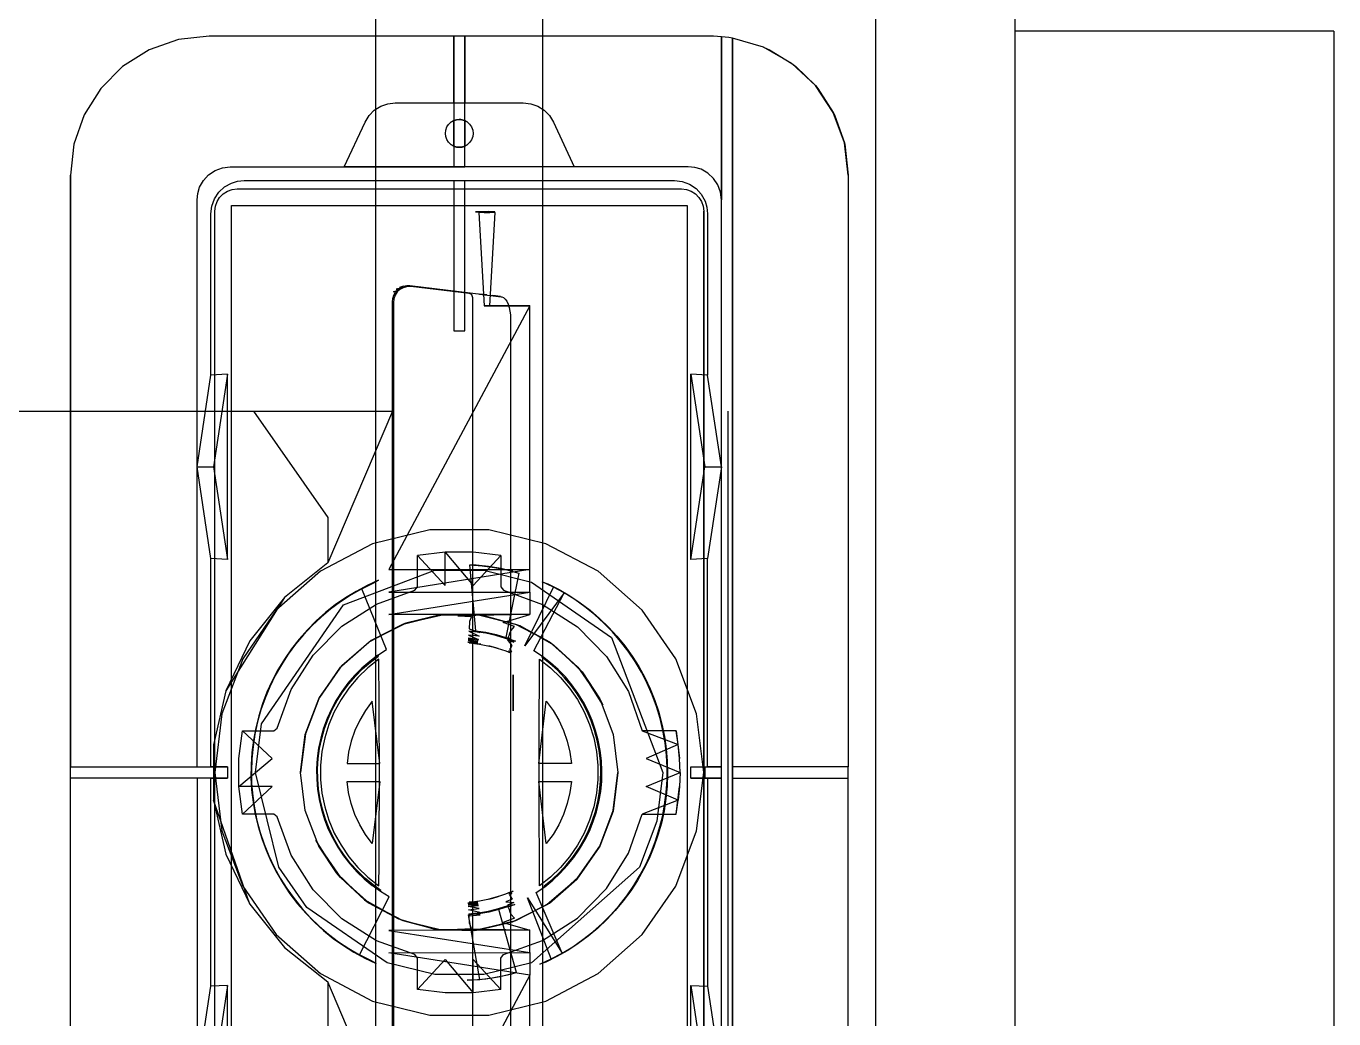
# Model space of a CAD drawing. Header units: metres. Extents: x 62 to 334, y -352 to -102.
# Drawn here: x 81.296 to 86.004, y -181.887 to -178.314 of the extents above; entities that cross this region are included whole.
import ezdxf

# ---------------------------------------------------------------- set-up
doc = ezdxf.new("R2010")
doc.units = ezdxf.units.M

msp = doc.modelspace()

# ---------------------------------------------------------------- linework, layer by layer
for p, q in [((84.8552, -170.0001), (84.8552, -190.0001)), ((84.3552, -189.7188), (84.3552, -170.2813)), ((82.5552, -186.5983), (82.5552, -172)), ((83.1552, -172), (83.1552, -181)), ((81.8439, -178.3625), (81.7383, -178.3995)), ((81.9552, -178.35), (81.8439, -178.3625)), ((82.8352, -178.35), (81.9552, -178.35)), ((82.8352, -178.59), (82.8352, -178.35)), ((82.8352, -178.35), (82.8352, -178.82)), ((82.8752, -178.35), (82.8352, -178.35)), ((82.8752, -178.35), (82.8752, -178.59)), ((82.8752, -178.82), (82.8752, -178.35)), ((83.7552, -178.35), (82.8752, -178.35)), ((83.7699, -178.3502), (83.7552, -178.35)), ((83.7845, -178.3508), (83.7699, -178.3502)), ((83.7992, -178.3519), (83.7845, -178.3508)), ((83.7992, -178.3519), (83.7992, -178.9395)), ((83.8126, -178.3533), (83.7992, -178.3519)), ((83.7992, -183.648), (83.7992, -178.3519)), ((83.8259, -178.355), (83.8126, -178.3533)), ((83.8392, -178.3571), (83.8259, -178.355)), ((83.8392, -178.3571), (83.8392, -180.98)), ((83.951, -178.3899), (83.8392, -178.3571)), ((83.8392, -183.6429), (83.8392, -178.3571)), ((86.0038, -178.3319), (84.8552, -178.3319)), ((86.0038, -178.3319), (86.0038, -194.331)), ((81.7383, -178.3995), (81.6434, -178.4591)), ((84.0522, -178.4478), (83.951, -178.3899)), ((83.951, -178.3899), (83.9721, -178.3995)), ((83.9721, -178.3995), (84.0522, -178.4478)), ((81.6434, -178.4591), (81.5643, -178.5382)), ((84.1373, -178.5275), (84.0522, -178.4478)), ((84.0522, -178.4478), (84.0669, -178.4591)), ((84.0669, -178.4591), (84.1373, -178.5275)), ((81.5643, -178.5382), (81.5047, -178.633)), ((84.2016, -178.6247), (84.1373, -178.5275)), ((84.1373, -178.5275), (84.1461, -178.5382)), ((84.1461, -178.5382), (84.2016, -178.6247)), ((82.5494, -178.6167), (82.5723, -178.6021)), ((82.5723, -178.6021), (82.5979, -178.593)), ((82.5979, -178.593), (82.6249, -178.59)), ((82.6249, -178.59), (83.0855, -178.59)), ((82.6249, -178.59), (82.8352, -178.59)), ((82.8752, -178.59), (83.0855, -178.59)), ((83.0855, -178.59), (83.1125, -178.593)), ((83.1125, -178.593), (83.1381, -178.6021)), ((83.1381, -178.6021), (83.161, -178.6167)), ((81.5047, -178.633), (81.4677, -178.7387)), ((82.4412, -178.82), (82.5161, -178.6593)), ((82.5161, -178.6593), (82.5303, -178.6361)), ((82.5303, -178.6361), (82.5494, -178.6167)), ((82.8168, -178.6679), (82.8252, -178.66)), ((82.8252, -178.66), (82.8375, -178.6532)), ((82.8352, -178.6541), (82.8252, -178.66)), ((82.845, -178.651), (82.8352, -178.6541)), ((82.8352, -178.6541), (82.8375, -178.6532)), ((82.8352, -178.7458), (82.8352, -178.6541)), ((82.8375, -178.6532), (82.8492, -178.6503)), ((82.8375, -178.6532), (82.845, -178.651)), ((82.8552, -178.65), (82.845, -178.651)), ((82.845, -178.651), (82.8492, -178.6503)), ((82.8492, -178.6503), (82.8552, -178.65)), ((82.8492, -178.6503), (82.8612, -178.6503)), ((82.8552, -178.65), (82.8654, -178.651)), ((82.8612, -178.6503), (82.8552, -178.65)), ((82.8612, -178.6503), (82.8729, -178.6532)), ((82.8654, -178.651), (82.8612, -178.6503)), ((82.8654, -178.651), (82.8752, -178.6541)), ((82.8729, -178.6532), (82.8654, -178.651)), ((82.8729, -178.6532), (82.8836, -178.6588)), ((82.8752, -178.6541), (82.8729, -178.6532)), ((82.8836, -178.6588), (82.8752, -178.6541)), ((82.8752, -178.6541), (82.8752, -178.7458)), ((82.8836, -178.6588), (82.8926, -178.6668)), ((83.161, -178.6167), (83.1801, -178.6361)), ((83.1801, -178.6361), (83.1943, -178.6593)), ((83.1943, -178.6593), (83.2692, -178.82)), ((84.2416, -178.7342), (84.2016, -178.6247)), ((84.2016, -178.6247), (84.2057, -178.633)), ((84.2057, -178.633), (84.2416, -178.7342)), ((82.8052, -178.7), (82.8065, -178.6885)), ((82.8065, -178.7115), (82.8052, -178.7)), ((82.8065, -178.6885), (82.8109, -178.6767)), ((82.8109, -178.6767), (82.8168, -178.6679)), ((82.8926, -178.6668), (82.8995, -178.6767)), ((82.8995, -178.6767), (82.9037, -178.688)), ((82.9037, -178.688), (82.9052, -178.7)), ((82.9052, -178.7), (82.9039, -178.7115)), ((81.4677, -178.7387), (81.4552, -178.85)), ((82.8105, -178.7223), (82.8065, -178.7115)), ((82.8168, -178.732), (82.8105, -178.7223)), ((82.8252, -178.74), (82.8168, -178.732)), ((82.8252, -178.74), (82.8352, -178.7458)), ((82.8375, -178.7467), (82.8252, -178.74)), ((82.8352, -178.7458), (82.8375, -178.7467)), ((82.845, -178.7489), (82.8352, -178.7458)), ((82.8492, -178.7496), (82.8375, -178.7467)), ((82.8375, -178.7467), (82.845, -178.7489)), ((82.845, -178.7489), (82.8492, -178.7496)), ((82.8552, -178.75), (82.845, -178.7489)), ((82.8492, -178.7496), (82.8612, -178.7496)), ((82.8552, -178.75), (82.8492, -178.7496)), ((82.8654, -178.7489), (82.8552, -178.75)), ((82.8612, -178.7496), (82.8552, -178.75)), ((82.8729, -178.7467), (82.8612, -178.7496)), ((82.8612, -178.7496), (82.8654, -178.7489)), ((82.8752, -178.7458), (82.8654, -178.7489)), ((82.8654, -178.7489), (82.8729, -178.7467)), ((82.8729, -178.7467), (82.8836, -178.7411)), ((82.8752, -178.7458), (82.8729, -178.7467)), ((82.8836, -178.7411), (82.8752, -178.7458)), ((82.8926, -178.7331), (82.8836, -178.7411)), ((82.8995, -178.7232), (82.8926, -178.7331)), ((82.9039, -178.7115), (82.8995, -178.7232)), ((84.2552, -178.85), (84.2416, -178.7342)), ((84.2416, -178.7342), (84.2427, -178.7387)), ((84.2427, -178.7387), (84.2552, -178.85)), ((81.934, -178.8692), (81.953, -178.8486)), ((81.953, -178.8486), (81.9764, -178.833)), ((81.9764, -178.833), (82.0028, -178.8233)), ((82.0028, -178.8233), (82.0307, -178.82)), ((82.0307, -178.82), (82.4412, -178.82)), ((82.4412, -178.82), (82.8352, -178.82)), ((83.2692, -178.82), (82.4412, -178.82)), ((82.8352, -178.82), (82.8752, -178.82)), ((83.6796, -178.82), (82.8752, -178.82)), ((83.703, -178.8223), (83.6796, -178.82)), ((83.7255, -178.829), (83.703, -178.8223)), ((83.75, -178.8428), (83.7255, -178.829)), ((83.7706, -178.8618), (83.75, -178.8428)), ((81.4552, -181.02), (81.4552, -178.85)), ((81.4552, -178.85), (81.4552, -180.98)), ((81.9135, -178.9161), (81.9203, -178.8937)), ((81.9203, -178.8937), (81.934, -178.8692)), ((81.9897, -178.9117), (82.0103, -178.8926)), ((82.0103, -178.8926), (82.0348, -178.8789)), ((82.0348, -178.8789), (82.0572, -178.8721)), ((82.0572, -178.8721), (82.0806, -178.8698)), ((82.0806, -178.8698), (82.8352, -178.869)), ((82.8352, -178.869), (82.8352, -179.41)), ((82.8352, -178.869), (82.8752, -178.8698)), ((82.8752, -179.41), (82.8752, -178.8698)), ((82.8752, -178.8698), (83.6298, -178.8698)), ((83.6298, -178.8698), (83.6577, -178.8731)), ((83.6577, -178.8731), (83.6841, -178.8828)), ((83.6841, -178.8828), (83.7075, -178.8984)), ((83.7862, -178.8852), (83.7706, -178.8618)), ((83.7959, -178.9115), (83.7862, -178.8852)), ((84.2552, -178.85), (84.2552, -180.98)), ((81.9112, -178.9395), (81.9135, -178.9161)), ((81.9112, -180.98), (81.9112, -178.9395)), ((81.9644, -178.9614), (81.9741, -178.935)), ((81.9741, -178.935), (81.9897, -178.9117)), ((81.9831, -178.9453), (81.9926, -178.9301)), ((81.9926, -178.9301), (82.0053, -178.9174)), ((82.0053, -178.9174), (82.0205, -178.9079)), ((82.0205, -178.9079), (82.0374, -178.902)), ((82.0374, -178.902), (82.0552, -178.9)), ((82.0552, -178.9), (83.6552, -178.9)), ((83.6552, -178.9), (83.673, -178.902)), ((83.673, -178.902), (83.6899, -178.9079)), ((83.6899, -178.9079), (83.7051, -178.9174)), ((83.7051, -178.9174), (83.7177, -178.9301)), ((83.7075, -178.8984), (83.7265, -178.919)), ((83.7177, -178.9301), (83.7273, -178.9453)), ((83.7265, -178.919), (83.7402, -178.9436)), ((83.7992, -178.9395), (83.7959, -178.9115)), ((83.7992, -179.9), (83.7992, -178.9395)), ((81.9611, -178.9894), (81.9644, -178.9614)), ((81.9611, -179.5696), (81.9611, -178.9894)), ((81.9752, -178.98), (81.9772, -178.9622)), ((81.9752, -183.02), (81.9752, -178.98)), ((81.9772, -178.9622), (81.9831, -178.9453)), ((82.0352, -183.04), (82.0352, -178.96)), ((82.0352, -178.96), (83.6752, -178.96)), ((82.9367, -178.9818), (82.9139, -178.9823)), ((82.9139, -178.9823), (82.9448, -178.9845)), ((82.9448, -178.9845), (82.9252, -178.9849)), ((82.9252, -178.9849), (82.9448, -179.32)), ((82.9602, -178.9816), (82.9367, -178.9818)), ((82.9448, -178.9845), (82.965, -178.9844)), ((82.9837, -178.9818), (82.9602, -178.9816)), ((82.965, -178.9844), (82.9837, -178.9818)), ((82.9849, -178.9847), (82.965, -178.9844)), ((82.965, -179.32), (82.9849, -178.9847)), ((83.6752, -178.96), (83.6752, -183.04)), ((83.7273, -178.9453), (83.7332, -178.9622)), ((83.7332, -178.9622), (83.7352, -178.98)), ((83.7352, -178.98), (83.7352, -183.02)), ((83.7352, -183.02), (83.7352, -178.98)), ((83.7402, -178.9436), (83.747, -178.966)), ((83.747, -178.966), (83.7493, -178.9894)), ((83.7493, -178.9894), (83.7493, -179.5696)), ((82.6179, -179.2705), (82.6421, -179.261)), ((82.632, -179.2705), (82.6179, -179.2705)), ((82.6201, -179.2827), (82.626, -179.2718)), ((82.632, -179.2705), (82.6244, -179.2824)), ((82.626, -179.2718), (82.6339, -179.2625)), ((82.654, -179.2542), (82.6279, -179.261)), ((82.6279, -179.261), (82.6421, -179.261)), ((82.6421, -179.261), (82.632, -179.2705)), ((82.6339, -179.2625), (82.6435, -179.2551)), ((82.6543, -179.25), (82.6398, -179.2542)), ((82.6398, -179.2542), (82.654, -179.2542)), ((82.6421, -179.261), (82.654, -179.2542)), ((82.6435, -179.2551), (82.6543, -179.25)), ((82.654, -179.2542), (82.6664, -179.2506)), ((82.6543, -179.25), (82.6659, -179.2475)), ((82.6664, -179.2506), (82.6543, -179.25)), ((82.6659, -179.2475), (82.6777, -179.2476)), ((82.6805, -179.2506), (82.6664, -179.2506)), ((82.6777, -179.2476), (82.9436, -179.28)), ((82.8904, -179.2761), (82.6805, -179.2506)), ((82.6152, -179.3072), (82.6164, -179.2947)), ((82.6152, -182.6927), (82.6152, -179.3072)), ((82.6164, -179.2947), (82.6201, -179.2827)), ((82.6196, -179.2959), (82.618, -179.3102)), ((82.618, -179.3102), (82.618, -182.6897)), ((82.6244, -179.2824), (82.6196, -179.2959)), ((82.8939, -179.277), (82.8904, -179.2761)), ((82.8972, -179.2787), (82.8939, -179.277)), ((82.8999, -179.2812), (82.8972, -179.2787)), ((82.902, -179.2842), (82.8999, -179.2812)), ((82.9033, -179.2876), (82.902, -179.2842)), ((82.9037, -179.2913), (82.9033, -179.2876)), ((82.9037, -182.7087), (82.9037, -179.2913)), ((82.9275, -179.278), (83.0062, -179.2876)), ((82.9436, -179.28), (82.9275, -179.278)), ((82.9544, -179.2813), (82.9436, -179.28)), ((82.9652, -179.2826), (83.0033, -179.2872)), ((83.0033, -179.2872), (82.9756, -179.2839)), ((83.0062, -179.2876), (83.0082, -179.288)), ((83.0082, -179.288), (83.0145, -179.2909)), ((83.0145, -179.2909), (83.0205, -179.2964)), ((83.0205, -179.2964), (83.0259, -179.3043)), ((83.0259, -179.3043), (83.0307, -179.3143)), ((83.0307, -179.3143), (83.0345, -179.3261)), ((83.1092, -179.32), (82.6012, -180.27)), ((82.9448, -179.32), (83.1092, -179.32)), ((83.1092, -179.32), (82.9448, -179.32)), ((83.0345, -179.3261), (83.0373, -179.3393)), ((83.0373, -179.3393), (83.0391, -179.3534)), ((83.0391, -179.3534), (83.0396, -179.3679)), ((83.1092, -180.27), (83.1092, -179.32)), ((82.8352, -179.41), (82.8752, -179.41)), ((83.0396, -179.3679), (83.0396, -182.632)), ((81.9112, -179.9), (81.9611, -179.5696)), ((82.0213, -179.5666), (81.9611, -179.5696)), ((82.0213, -179.5666), (81.971, -179.9)), ((82.0213, -180.2333), (82.0213, -179.5666)), ((83.6891, -180.2333), (83.6891, -179.5666)), ((83.6891, -179.5666), (83.7394, -179.9)), ((83.7493, -179.5696), (83.6891, -179.5666)), ((83.7992, -179.9), (83.7493, -179.5696)), ((77.8222, -179.7), (82.1142, -179.7)), ((82.1142, -179.7), (82.6145, -179.7)), ((82.1142, -179.7), (82.3822, -180.0827)), ((82.6145, -179.7), (82.3822, -180.2461)), ((83.8222, -179.7), (83.8222, -182.3)), ((81.9112, -179.9), (81.971, -179.9)), ((81.9611, -180.2303), (81.9112, -179.9)), ((81.971, -179.9), (82.0213, -180.2333)), ((83.6891, -180.2333), (83.7394, -179.9)), ((83.7394, -179.9), (83.7992, -179.9)), ((83.7992, -179.9), (83.7493, -180.2303)), ((83.7992, -182.1), (83.7992, -179.9)), ((82.3822, -180.0827), (82.3822, -180.2461)), ((82.7491, -180.1264), (82.5431, -180.1772)), ((82.9613, -180.1264), (82.7491, -180.1264)), ((83.1672, -180.1772), (82.9613, -180.1264)), ((82.5431, -180.1772), (82.3553, -180.2757)), ((82.8049, -180.2066), (82.7052, -180.2192)), ((82.8048, -180.3269), (82.8049, -180.2066)), ((82.8049, -180.2066), (82.9056, -180.3269)), ((82.9055, -180.2066), (82.8049, -180.2066)), ((83.0052, -180.2192), (82.9055, -180.2066)), ((83.3551, -180.2757), (83.1672, -180.1772)), ((82.0213, -180.2333), (81.9611, -180.2303)), ((81.9611, -180.98), (81.9611, -180.2303)), ((82.3822, -180.2461), (82.2262, -180.3703)), ((82.7052, -180.2192), (82.8048, -180.3269)), ((82.7052, -180.3318), (82.7052, -180.2192)), ((82.8933, -180.2525), (82.9158, -180.2524)), ((82.8933, -180.2525), (82.938, -180.2561)), ((82.9146, -180.4898), (82.8933, -180.2525)), ((82.9056, -180.3269), (83.0052, -180.2192)), ((82.9158, -180.2524), (82.9604, -180.2574)), ((82.938, -180.2561), (82.9823, -180.2624)), ((82.9604, -180.2574), (83.0046, -180.265)), ((83.0052, -180.2192), (83.0052, -180.3318)), ((83.7493, -180.2303), (83.6891, -180.2333)), ((83.7493, -180.98), (83.7493, -180.2303)), ((82.3553, -180.2757), (82.1965, -180.4164)), ((82.4388, -180.3967), (82.7668, -180.2723)), ((83.1092, -180.27), (82.6012, -180.351)), ((82.6012, -180.27), (83.1092, -180.27)), ((82.7668, -180.2723), (82.9435, -180.2723)), ((82.9435, -180.2723), (83.1151, -180.3146)), ((82.9823, -180.2624), (83.0262, -180.2713)), ((83.0046, -180.265), (83.0483, -180.2753)), ((83.0694, -180.2829), (83.0229, -180.5145)), ((83.0483, -180.2753), (83.0262, -180.2713)), ((83.0262, -180.2713), (83.0694, -180.2829)), ((83.1092, -180.3513), (83.1092, -180.27)), ((83.5139, -180.4164), (83.3551, -180.2757)), ((82.4842, -180.3482), (82.4458, -180.3715)), ((82.5046, -180.3388), (82.4656, -180.3609)), ((82.5238, -180.3272), (82.4842, -180.3482)), ((82.5046, -180.3388), (82.5447, -180.319)), ((82.5937, -180.5578), (82.5046, -180.3388)), ((82.5646, -180.3085), (82.5238, -180.3272)), ((82.5447, -180.319), (82.5646, -180.3085)), ((82.557, -180.3944), (82.6955, -180.3441)), ((82.6012, -180.351), (83.1092, -180.3513)), ((82.6012, -180.4314), (83.1092, -180.3513)), ((82.6955, -180.3441), (82.7052, -180.3318)), ((83.0052, -180.3318), (83.0149, -180.3441)), ((83.0149, -180.3441), (83.1551, -180.3953)), ((83.0911, -180.5437), (83.194, -180.3326)), ((83.2334, -180.3541), (83.0911, -180.5437)), ((83.1092, -180.3513), (83.1092, -180.4319)), ((83.1151, -180.3146), (83.4038, -180.5139)), ((83.1234, -180.5619), (83.2334, -180.3541)), ((83.1535, -180.3136), (83.1746, -180.3214)), ((83.194, -180.3326), (83.1535, -180.3136)), ((83.1746, -180.3214), (83.2146, -180.3417)), ((83.2334, -180.3541), (83.194, -180.3326)), ((83.2146, -180.3417), (83.2533, -180.3644)), ((83.2713, -180.3779), (83.2334, -180.3541)), ((82.2262, -180.3703), (82.0152, -180.7058)), ((82.2262, -180.3703), (82.1018, -180.5262)), ((82.1435, -180.8246), (82.4388, -180.3967)), ((82.409, -180.3971), (82.3737, -180.4249)), ((82.4281, -180.3854), (82.3921, -180.412)), ((82.4458, -180.3715), (82.409, -180.3971)), ((82.4656, -180.3609), (82.4281, -180.3854)), ((82.4328, -180.4735), (82.557, -180.3944)), ((83.1551, -180.3953), (83.2807, -180.476)), ((83.2533, -180.3644), (83.2906, -180.3893)), ((83.3078, -180.4039), (83.2713, -180.3779)), ((83.2906, -180.3893), (83.3264, -180.4165)), ((82.1965, -180.4164), (82.076, -180.591)), ((82.3578, -180.4407), (82.3252, -180.4715)), ((82.3737, -180.4249), (82.3402, -180.4547)), ((82.3921, -180.412), (82.3578, -180.4407)), ((83.1092, -180.4319), (82.6012, -180.4314)), ((82.6527, -180.4661), (82.7864, -180.4331)), ((82.6632, -180.4622), (82.7997, -180.4317)), ((82.7864, -180.4331), (82.6632, -180.4622)), ((82.7997, -180.4317), (82.7864, -180.4331)), ((82.7864, -180.4331), (82.924, -180.4331)), ((82.7997, -180.4317), (82.924, -180.4331)), ((82.9395, -180.4352), (82.7997, -180.4317)), ((83.1092, -180.4319), (82.8498, -180.4364)), ((82.8498, -180.4364), (82.8994, -180.4382)), ((82.8994, -180.4382), (82.8922, -180.4571)), ((82.924, -180.4331), (82.9395, -180.4352)), ((82.924, -180.4331), (83.0577, -180.4661)), ((82.9395, -180.4352), (83.0577, -180.4661)), ((83.0743, -180.4727), (82.9395, -180.4352)), ((83.0131, -180.4603), (83.1092, -180.4319)), ((83.3426, -180.432), (83.3078, -180.4039)), ((83.3264, -180.4165), (83.3604, -180.4457)), ((83.3757, -180.4622), (83.3426, -180.432)), ((83.3604, -180.4457), (83.3927, -180.4769)), ((83.6344, -180.591), (83.5139, -180.4164)), ((82.3085, -180.4865), (82.2788, -180.5201)), ((82.3252, -180.4715), (82.2946, -180.5041)), ((82.3402, -180.4547), (82.3085, -180.4865)), ((82.3287, -180.5776), (82.4328, -180.4735)), ((82.5308, -180.53), (82.6527, -180.4661)), ((82.5382, -180.525), (82.6632, -180.4622)), ((82.6527, -180.4661), (82.5382, -180.525)), ((82.6632, -180.4622), (82.6527, -180.4661)), ((82.8897, -180.4916), (82.9264, -180.5098)), ((82.9288, -180.4959), (82.8897, -180.4916)), ((82.8909, -180.4752), (82.8903, -180.4836)), ((82.8903, -180.4836), (82.9288, -180.4959)), ((82.8915, -180.4664), (82.8909, -180.4752)), ((82.8922, -180.4571), (82.8915, -180.4664)), ((82.9142, -180.4934), (82.9146, -180.4898)), ((82.9506, -180.499), (82.9142, -180.4934)), ((82.9146, -180.4898), (82.9513, -180.4954)), ((82.9513, -180.4954), (82.9875, -180.5036)), ((83.0542, -180.4749), (83.0131, -180.4603)), ((83.0378, -180.4987), (83.0411, -180.4903)), ((83.0411, -180.4903), (83.0542, -180.4749)), ((83.0577, -180.4661), (83.1796, -180.53)), ((83.0577, -180.4661), (83.0743, -180.4727)), ((83.1959, -180.5418), (83.0743, -180.4727)), ((83.0743, -180.4727), (83.1796, -180.53)), ((83.2807, -180.476), (83.3854, -180.5823)), ((83.4069, -180.4943), (83.3757, -180.4622)), ((83.3927, -180.4769), (83.423, -180.51)), ((83.4362, -180.5282), (83.4069, -180.4943)), ((82.1018, -180.5262), (82.0152, -180.7058)), ((82.2659, -180.5385), (82.2394, -180.5746)), ((82.2788, -180.5201), (82.2511, -180.5554)), ((82.2946, -180.5041), (82.2659, -180.5385)), ((82.4278, -180.6213), (82.5308, -180.53)), ((82.5382, -180.525), (82.4323, -180.6163)), ((82.4323, -180.6163), (82.5308, -180.53)), ((82.5308, -180.53), (82.5382, -180.525)), ((82.8861, -180.5308), (82.9213, -180.5345)), ((82.9219, -180.5323), (82.8861, -180.5308)), ((82.8861, -180.5308), (82.9331, -180.5383)), ((82.8867, -180.5256), (82.9219, -180.5323)), ((82.9226, -180.5294), (82.8867, -180.5256)), ((82.8871, -180.5217), (82.9226, -180.5294)), ((82.9234, -180.5256), (82.8871, -180.5217)), ((82.8876, -180.5171), (82.9234, -180.5256)), ((82.9243, -180.521), (82.8876, -180.5171)), ((82.8885, -180.5057), (82.9243, -180.521)), ((82.9264, -180.5098), (82.8885, -180.5057)), ((82.8914, -180.5332), (82.9281, -180.5377)), ((82.9331, -180.5383), (82.8914, -180.5332)), ((82.9281, -180.5377), (82.9759, -180.5478)), ((82.9865, -180.5072), (82.9506, -180.499)), ((83.0217, -180.5179), (82.9865, -180.5072)), ((82.9875, -180.5036), (83.0229, -180.5145)), ((83.0575, -180.5278), (83.0217, -180.5179)), ((83.0229, -180.5145), (83.0575, -180.5278)), ((83.0284, -180.5217), (83.0522, -180.5313)), ((83.0458, -180.5436), (83.0284, -180.5217)), ((83.0314, -180.5145), (83.0345, -180.5069)), ((83.0522, -180.5313), (83.0314, -180.5145)), ((83.0345, -180.5069), (83.0378, -180.4987)), ((83.0402, -180.5533), (83.0458, -180.5436)), ((83.1796, -180.53), (83.1959, -180.5418)), ((83.1796, -180.53), (83.2826, -180.6213)), ((83.1959, -180.5418), (83.2971, -180.6384)), ((83.2826, -180.6213), (83.1959, -180.5418)), ((83.4038, -180.5139), (83.5882, -181)), ((83.423, -180.51), (83.4513, -180.5448)), ((83.4634, -180.5638), (83.4362, -180.5282)), ((82.2394, -180.5746), (82.2151, -180.6122)), ((82.2511, -180.5554), (82.2256, -180.5924)), ((82.2496, -180.7018), (82.3287, -180.5776)), ((82.5625, -180.5778), (82.5328, -180.6001)), ((82.5351, -180.6029), (82.5646, -180.5809)), ((82.5625, -180.5778), (82.5937, -180.5578)), ((82.5646, -180.5809), (82.5625, -180.5778)), ((82.9953, -180.5533), (82.9615, -180.544)), ((82.9615, -180.544), (82.9759, -180.5478)), ((82.9759, -180.5478), (82.9953, -180.5533)), ((82.9759, -180.5478), (83.0223, -180.5628)), ((83.0223, -180.5628), (83.0398, -180.5698)), ((83.0336, -180.5628), (83.0448, -180.5644)), ((83.0419, -180.5676), (83.0336, -180.5628)), ((83.0377, -180.5572), (83.0402, -180.5533)), ((83.0448, -180.5644), (83.0377, -180.5572)), ((83.0398, -180.5698), (83.0419, -180.5676)), ((83.1543, -180.5824), (83.1234, -180.5619)), ((83.1522, -180.5853), (83.1543, -180.5824)), ((83.1813, -180.6078), (83.1522, -180.5853)), ((83.1836, -180.605), (83.1543, -180.5824)), ((83.3854, -180.5823), (83.4643, -180.709)), ((83.4513, -180.5448), (83.4774, -180.5813)), ((83.4884, -180.6009), (83.4634, -180.5638)), ((83.4774, -180.5813), (83.5014, -180.6192)), ((82.076, -180.591), (82.0008, -180.7894)), ((82.2024, -180.6307), (82.1815, -180.6704)), ((82.2151, -180.6122), (82.193, -180.6512)), ((82.2256, -180.5924), (82.2024, -180.6307)), ((82.3496, -180.7346), (82.4278, -180.6213)), ((82.3517, -180.7307), (82.4323, -180.6163)), ((82.4278, -180.6213), (82.3517, -180.7307)), ((82.4323, -180.6163), (82.4278, -180.6213)), ((82.5048, -180.6244), (82.4786, -180.6506)), ((82.4813, -180.6531), (82.5073, -180.627)), ((82.5265, -180.6232), (82.4904, -180.658)), ((82.5328, -180.6001), (82.5048, -180.6244)), ((82.5073, -180.627), (82.5351, -180.6029)), ((82.5659, -180.5921), (82.5265, -180.6232)), ((82.5662, -180.6341), (82.5659, -180.5921)), ((82.5667, -180.7058), (82.5662, -180.6341)), ((83.1437, -180.7058), (83.1442, -180.6341)), ((83.1442, -180.6341), (83.1444, -180.5921)), ((83.1444, -180.5921), (83.1839, -180.6232)), ((83.2087, -180.6324), (83.1813, -180.6078)), ((83.2113, -180.6298), (83.1836, -180.605)), ((83.1839, -180.6232), (83.22, -180.658)), ((83.2343, -180.6589), (83.2087, -180.6324)), ((83.2371, -180.6564), (83.2113, -180.6298)), ((83.2826, -180.6213), (83.3608, -180.7346)), ((83.2971, -180.6384), (83.2826, -180.6213)), ((83.5111, -180.6395), (83.4884, -180.6009)), ((83.5014, -180.6192), (83.523, -180.6585)), ((83.7096, -180.7894), (83.6344, -180.591)), ((82.1815, -180.6704), (82.163, -180.7113)), ((82.193, -180.6512), (82.1733, -180.6914)), ((82.4544, -180.6787), (82.4323, -180.7085)), ((82.4353, -180.7105), (82.4573, -180.681)), ((82.4786, -180.6506), (82.4544, -180.6787)), ((82.4573, -180.681), (82.4813, -180.6531)), ((82.4904, -180.658), (82.458, -180.6963)), ((83.0489, -180.6482), (83.0487, -180.6932)), ((83.0487, -180.7165), (83.0489, -180.6482)), ((83.22, -180.658), (83.2524, -180.6963)), ((83.258, -180.6871), (83.2343, -180.6589)), ((83.2609, -180.6849), (83.2371, -180.6564)), ((83.2825, -180.715), (83.2609, -180.6849)), ((83.2971, -180.6384), (83.3608, -180.7346)), ((83.3718, -180.7567), (83.2971, -180.6384)), ((83.5315, -180.6794), (83.5111, -180.6395)), ((83.523, -180.6585), (83.5422, -180.6991)), ((83.5494, -180.7204), (83.5315, -180.6794)), ((82.0152, -180.7058), (81.9708, -180.9003)), ((82.163, -180.7113), (82.1469, -180.7532)), ((82.1733, -180.6914), (82.1561, -180.7327)), ((82.1994, -180.8402), (82.2496, -180.7018)), ((82.3013, -180.8611), (82.3517, -180.7307)), ((82.3517, -180.7307), (82.3496, -180.7346)), ((82.4323, -180.7085), (82.4123, -180.7397)), ((82.4155, -180.7416), (82.4353, -180.7105)), ((82.458, -180.6963), (82.4295, -180.7377)), ((82.567, -180.7656), (82.5667, -180.7058)), ((83.0487, -180.6932), (83.0487, -180.7165)), ((83.0489, -180.7788), (83.0487, -180.7165)), ((83.0487, -180.7165), (83.0487, -180.7332)), ((83.1434, -180.7656), (83.1437, -180.7058)), ((83.2524, -180.6963), (83.2809, -180.7377)), ((83.2795, -180.717), (83.258, -180.6871)), ((83.2988, -180.7483), (83.2795, -180.717)), ((83.302, -180.7465), (83.2825, -180.715)), ((83.4643, -180.709), (83.5133, -180.85)), ((83.5422, -180.6991), (83.559, -180.7407)), ((83.5649, -180.7624), (83.5494, -180.7204)), ((82.1414, -180.775), (82.1292, -180.8181)), ((82.1469, -180.7532), (82.1335, -180.796)), ((82.1561, -180.7327), (82.1414, -180.775)), ((82.3008, -180.8633), (82.3496, -180.7346)), ((82.3496, -180.7346), (82.3013, -180.8611)), ((82.3947, -180.7724), (82.3795, -180.8062)), ((82.3829, -180.8076), (82.398, -180.774)), ((82.4123, -180.7397), (82.3947, -180.7724)), ((82.398, -180.774), (82.4155, -180.7416)), ((82.4295, -180.7377), (82.4054, -180.7817)), ((82.5175, -180.7767), (82.4967, -180.8119)), ((82.5418, -180.7438), (82.5175, -180.7767)), ((82.5692, -180.968), (82.5418, -180.7438)), ((82.5672, -180.8171), (82.567, -180.7656)), ((83.0487, -180.7332), (83.0489, -180.7788)), ((83.1412, -180.968), (83.1686, -180.7438)), ((83.1432, -180.8171), (83.1434, -180.7656)), ((83.1686, -180.7438), (83.1929, -180.7767)), ((83.1929, -180.7767), (83.2137, -180.8119)), ((83.2809, -180.7377), (83.305, -180.7817)), ((83.3158, -180.781), (83.2988, -180.7483)), ((83.3191, -180.7794), (83.302, -180.7465)), ((83.3608, -180.7346), (83.4096, -180.8633)), ((83.3608, -180.7346), (83.3718, -180.7567)), ((83.559, -180.7407), (83.5732, -180.7833)), ((83.5779, -180.8053), (83.5649, -180.7624)), ((82.0008, -180.7894), (81.9752, -181)), ((82.1292, -180.8181), (82.1196, -180.8618)), ((82.1222, -181), (82.1435, -180.8246)), ((82.1335, -180.796), (82.1225, -180.8396)), ((82.3795, -180.8062), (82.3667, -180.841)), ((82.3702, -180.8422), (82.3829, -180.8076)), ((82.4054, -180.7817), (82.3858, -180.8278)), ((82.4967, -180.8119), (82.4796, -180.849)), ((82.5674, -180.8628), (82.5672, -180.8171)), ((83.143, -180.8628), (83.1432, -180.8171)), ((83.2137, -180.8119), (83.2308, -180.849)), ((83.305, -180.7817), (83.3246, -180.8278)), ((83.3304, -180.8148), (83.3158, -180.781)), ((83.3338, -180.8135), (83.3191, -180.7794)), ((83.3425, -180.8496), (83.3304, -180.8148)), ((83.346, -180.8485), (83.3338, -180.8135)), ((83.5732, -180.7833), (83.5849, -180.8266)), ((83.5882, -180.8488), (83.5779, -180.8053)), ((83.7352, -181), (83.7096, -180.7894)), ((82.0618, -180.9497), (82.0745, -180.85)), ((82.1821, -180.9496), (82.0745, -180.85)), ((82.0745, -180.85), (82.1871, -180.85)), ((82.1196, -180.8618), (82.1127, -180.9061)), ((82.1225, -180.8396), (82.1143, -180.8837)), ((82.1871, -180.85), (82.1994, -180.8402)), ((82.3013, -180.8611), (82.2842, -181)), ((82.2842, -181), (82.3008, -180.8633)), ((82.3008, -180.8633), (82.3013, -180.8611)), ((82.3667, -180.841), (82.3565, -180.8767)), ((82.3601, -180.8776), (82.3702, -180.8422)), ((82.3858, -180.8278), (82.3709, -180.8758)), ((82.4796, -180.849), (82.4663, -180.8876)), ((82.5676, -180.9244), (82.5674, -180.8628)), ((83.1428, -180.9244), (83.143, -180.8628)), ((83.2308, -180.849), (83.2441, -180.8876)), ((83.3246, -180.8278), (83.3395, -180.8758)), ((83.3521, -180.8852), (83.3425, -180.8496)), ((83.3557, -180.8843), (83.346, -180.8485)), ((83.4096, -180.8633), (83.4262, -181)), ((83.6359, -180.85), (83.5133, -180.85)), ((83.5133, -180.85), (83.6438, -180.8996)), ((83.5849, -180.8266), (83.5939, -180.8705)), ((83.5959, -180.8929), (83.5882, -180.8488)), ((83.5939, -180.8705), (83.6004, -180.915)), ((83.6359, -180.85), (83.6486, -180.9497)), ((83.6438, -180.8996), (83.6359, -180.85)), ((81.9708, -180.9003), (81.9708, -181.0997)), ((82.1127, -180.9061), (82.1084, -180.9507)), ((82.1143, -180.8837), (82.1086, -180.9282)), ((82.3489, -180.913), (82.344, -180.9498)), ((82.3476, -180.9501), (82.3526, -180.9136)), ((82.3565, -180.8767), (82.3489, -180.913)), ((82.3526, -180.9136), (82.3601, -180.8776)), ((82.3709, -180.8758), (82.3609, -180.9249)), ((82.4663, -180.8876), (82.4569, -180.9274)), ((83.2441, -180.8876), (83.2535, -180.9274)), ((83.3395, -180.8758), (83.3495, -180.9249)), ((83.3591, -180.9213), (83.3521, -180.8852)), ((83.3627, -180.9207), (83.3557, -180.8843)), ((83.6438, -180.8996), (83.5283, -180.9496)), ((83.601, -180.9374), (83.5959, -180.8929)), ((83.6004, -180.915), (83.6041, -180.9597)), ((83.6486, -180.9497), (83.6438, -180.8996)), ((82.0618, -181.0502), (82.1821, -180.9496)), ((82.0618, -181.0502), (82.0618, -180.9497)), ((82.1086, -180.9282), (82.1057, -180.973)), ((82.1084, -180.9507), (82.1068, -180.9954)), ((82.344, -180.9498), (82.3417, -180.9868)), ((82.3454, -180.9869), (82.3476, -180.9501)), ((82.3609, -180.9249), (82.3558, -180.9749)), ((82.4569, -180.9274), (82.4516, -180.968)), ((82.5676, -180.9627), (82.5676, -180.9244)), ((82.5677, -181), (82.5676, -180.9627)), ((83.1427, -181), (83.1428, -180.9627)), ((83.1428, -180.9627), (83.1428, -180.9244)), ((83.2535, -180.9274), (83.2588, -180.968)), ((83.3495, -180.9249), (83.3546, -180.9749)), ((83.3635, -180.9579), (83.3591, -180.9213)), ((83.3671, -180.9576), (83.3627, -180.9207)), ((83.3652, -180.9947), (83.3635, -180.9579)), ((83.3688, -180.9946), (83.3671, -180.9576)), ((83.5283, -180.9496), (83.6502, -181)), ((83.6034, -180.9821), (83.601, -180.9374)), ((83.6041, -180.9597), (83.6052, -181.0045)), ((83.6502, -181), (83.6486, -180.9497)), ((81.4552, -180.98), (82.0213, -180.98)), ((81.4552, -183.15), (81.4552, -180.98)), ((81.4552, -180.98), (81.9112, -180.98)), ((81.9112, -180.98), (81.9611, -180.98)), ((82.0213, -180.98), (81.9611, -180.98)), ((81.971, -180.98), (81.971, -181.02)), ((81.9752, -181), (82.0008, -181.2106)), ((82.0213, -180.98), (82.0213, -181.02)), ((82.1057, -180.973), (82.1054, -181.0178)), ((82.1068, -180.9954), (82.1078, -181.0402)), ((82.2062, -181.3406), (82.1222, -181)), ((82.3008, -181.1366), (82.2842, -181)), ((82.3417, -180.9868), (82.3421, -181.0239)), ((82.3457, -181.0237), (82.3454, -180.9869)), ((82.3558, -180.9749), (82.3558, -181.0251)), ((82.4516, -180.968), (82.5692, -180.968)), ((82.5676, -181.0373), (82.5677, -181)), ((83.2588, -180.968), (83.1412, -180.968)), ((83.1428, -181.0373), (83.1427, -181)), ((83.1552, -181), (83.1545, -190)), ((83.3546, -180.9749), (83.3546, -181.0251)), ((83.3642, -181.0315), (83.3652, -180.9947)), ((83.3679, -181.0317), (83.3688, -180.9946)), ((83.4262, -181), (83.4091, -181.1388)), ((83.4096, -181.1366), (83.4262, -181)), ((83.5283, -181.0503), (83.6502, -181)), ((83.5882, -181), (83.5669, -181.1754)), ((83.6031, -181.0269), (83.6034, -180.9821)), ((83.6052, -181.0045), (83.6036, -181.0494)), ((83.6502, -181), (83.6486, -181.0502)), ((83.6891, -180.98), (83.7992, -180.98)), ((83.6891, -180.98), (83.7493, -180.98)), ((83.6891, -181.02), (83.6891, -180.98)), ((83.7096, -181.2106), (83.7352, -181)), ((83.7394, -180.98), (83.7394, -181.02)), ((83.7992, -180.98), (83.7493, -180.98)), ((83.8392, -180.98), (83.8392, -181.02)), ((84.2552, -180.98), (83.8392, -180.98)), ((84.2552, -181.02), (84.2552, -180.98)), ((81.971, -181.02), (81.4552, -181.02)), ((81.9112, -181.02), (81.4552, -181.02)), ((81.9112, -181.02), (81.9112, -182.1)), ((81.9611, -181.02), (81.9112, -181.02)), ((81.9611, -181.02), (82.0213, -181.02)), ((81.9611, -181.7696), (81.9611, -181.02)), ((82.0213, -181.02), (81.971, -181.02)), ((82.1821, -181.0503), (82.0618, -181.0502)), ((82.0745, -181.15), (82.0618, -181.0502)), ((82.0745, -181.15), (82.1821, -181.0503)), ((82.1054, -181.0178), (82.1078, -181.0626)), ((82.1078, -181.0402), (82.1116, -181.0848)), ((82.3421, -181.0239), (82.3451, -181.0608)), ((82.3451, -181.0608), (82.3509, -181.0975)), ((82.3488, -181.0604), (82.3457, -181.0237)), ((82.3545, -181.0968), (82.3488, -181.0604)), ((82.3558, -181.0251), (82.3609, -181.075)), ((82.4569, -181.0725), (82.4516, -181.032)), ((82.4516, -181.032), (82.5692, -181.032)), ((82.5692, -181.032), (82.5418, -181.2562)), ((82.5676, -181.0755), (82.5676, -181.0373)), ((83.1412, -181.032), (83.2588, -181.032)), ((83.1686, -181.2562), (83.1412, -181.032)), ((83.1428, -181.0755), (83.1428, -181.0373)), ((83.2588, -181.032), (83.2535, -181.0725)), ((83.3546, -181.0251), (83.3495, -181.075)), ((83.3606, -181.0681), (83.3642, -181.0315)), ((83.3643, -181.0686), (83.3679, -181.0317)), ((83.6438, -181.1003), (83.5283, -181.0503)), ((83.6036, -181.0494), (83.5993, -181.094)), ((83.6002, -181.0716), (83.6031, -181.0269)), ((83.6359, -181.15), (83.6486, -181.0502)), ((83.6486, -181.0502), (83.6438, -181.1003)), ((83.7992, -181.02), (83.6891, -181.02)), ((83.6891, -181.02), (83.7992, -181.02)), ((83.7493, -181.02), (83.7493, -181.7696)), ((83.8392, -181.02), (83.8392, -183.6429)), ((83.8392, -181.02), (84.2552, -181.02)), ((84.2552, -183.15), (84.2552, -181.02)), ((82.1018, -181.4738), (81.9708, -181.0997)), ((81.9708, -181.0997), (82.0152, -181.2941)), ((82.1078, -181.0626), (82.1129, -181.1072)), ((82.1116, -181.0848), (82.118, -181.1291)), ((82.1129, -181.1072), (82.1206, -181.1514)), ((82.3509, -181.0975), (82.3592, -181.1336)), ((82.3628, -181.1327), (82.3545, -181.0968)), ((82.3609, -181.075), (82.3709, -181.1242)), ((82.4663, -181.1123), (82.4569, -181.0725)), ((82.5675, -181.1158), (82.5676, -181.0755)), ((83.1431, -181.1594), (83.1428, -181.0755)), ((83.2535, -181.0725), (83.2441, -181.1123)), ((83.3495, -181.075), (83.3395, -181.1242)), ((83.3455, -181.1402), (83.3544, -181.1044)), ((83.3491, -181.1412), (83.358, -181.1052)), ((83.3544, -181.1044), (83.3606, -181.0681)), ((83.358, -181.1052), (83.3643, -181.0686)), ((83.6438, -181.1003), (83.5133, -181.15)), ((83.5993, -181.094), (83.5923, -181.1384)), ((83.5946, -181.116), (83.6002, -181.0716)), ((83.6359, -181.15), (83.6438, -181.1003)), ((82.1871, -181.15), (82.0745, -181.15)), ((82.118, -181.1291), (82.127, -181.173)), ((82.1206, -181.1514), (82.131, -181.1951)), ((82.1994, -181.1597), (82.1871, -181.15)), ((82.3496, -181.2653), (82.3008, -181.1366)), ((82.3592, -181.1336), (82.3702, -181.169)), ((82.3736, -181.1678), (82.3628, -181.1327)), ((82.3709, -181.1242), (82.3858, -181.1721)), ((82.4796, -181.151), (82.4663, -181.1123)), ((82.4967, -181.1881), (82.4796, -181.151)), ((82.5673, -181.1594), (82.5675, -181.1158)), ((83.2308, -181.151), (83.2137, -181.1881)), ((83.2441, -181.1123), (83.2308, -181.151)), ((83.3395, -181.1242), (83.3246, -181.1721)), ((83.3342, -181.1752), (83.3455, -181.1402)), ((83.3376, -181.1764), (83.3491, -181.1412)), ((83.4091, -181.1388), (83.3587, -181.2693)), ((83.3608, -181.2653), (83.4096, -181.1366)), ((83.4091, -181.1388), (83.3608, -181.2653)), ((83.4096, -181.1366), (83.4091, -181.1388)), ((83.4643, -181.2909), (83.5133, -181.15)), ((83.5133, -181.15), (83.6359, -181.15)), ((83.5923, -181.1384), (83.5827, -181.1822)), ((83.5863, -181.16), (83.5946, -181.116)), ((82.127, -181.173), (82.1387, -181.2162)), ((82.131, -181.1951), (82.144, -181.238)), ((82.2496, -181.2981), (82.1994, -181.1597)), ((82.3702, -181.169), (82.3836, -181.2036)), ((82.387, -181.2021), (82.3736, -181.1678)), ((82.3858, -181.1721), (82.4054, -181.2183)), ((82.4028, -181.2354), (82.387, -181.2021)), ((82.5175, -181.2233), (82.4967, -181.1881)), ((82.5671, -181.2077), (82.5673, -181.1594)), ((83.1433, -181.2077), (83.1431, -181.1594)), ((83.2137, -181.1881), (83.1929, -181.2233)), ((83.3246, -181.1721), (83.305, -181.2183)), ((83.3203, -181.2093), (83.3342, -181.1752)), ((83.3236, -181.2108), (83.3376, -181.1764)), ((83.5669, -181.1754), (83.5042, -181.3406)), ((83.5827, -181.1822), (83.5705, -181.2254)), ((83.5754, -181.2035), (83.5863, -181.16)), ((82.0008, -181.2106), (82.076, -181.4089)), ((82.1387, -181.2162), (82.1529, -181.2587)), ((82.144, -181.238), (82.1595, -181.2802)), ((82.3386, -181.2433), (82.3496, -181.2653)), ((82.4133, -181.3616), (82.3386, -181.2433)), ((82.3836, -181.2036), (82.3995, -181.2371)), ((82.3995, -181.2371), (82.4178, -181.2694)), ((82.421, -181.2674), (82.4028, -181.2354)), ((82.4054, -181.2183), (82.4295, -181.2623)), ((82.5418, -181.2562), (82.5175, -181.2233)), ((82.5668, -181.263), (82.5671, -181.2077)), ((83.1436, -181.263), (83.1433, -181.2077)), ((83.1929, -181.2233), (83.1686, -181.2562)), ((83.305, -181.2183), (83.2809, -181.2623)), ((83.2853, -181.274), (83.3039, -181.2423)), ((83.2884, -181.276), (83.3072, -181.244)), ((83.3039, -181.2423), (83.3203, -181.2093)), ((83.3072, -181.244), (83.3236, -181.2108)), ((83.546, -181.288), (83.562, -181.2462)), ((83.5705, -181.2254), (83.5558, -181.2678)), ((83.562, -181.2462), (83.5754, -181.2035)), ((83.6344, -181.4089), (83.7096, -181.2106)), ((82.0152, -181.2941), (82.1018, -181.4738)), ((82.1529, -181.2587), (82.1696, -181.3002)), ((82.1595, -181.2802), (82.1775, -181.3213)), ((82.3496, -181.2653), (82.4278, -181.3786)), ((82.4133, -181.3616), (82.3496, -181.2653)), ((82.4178, -181.2694), (82.4384, -181.3002)), ((82.4414, -181.2981), (82.421, -181.2674)), ((82.4295, -181.2623), (82.458, -181.3036)), ((82.5665, -181.3282), (82.5668, -181.263)), ((83.1439, -181.3282), (83.1436, -181.263)), ((83.2809, -181.2623), (83.2524, -181.3036)), ((83.2644, -181.3044), (83.2853, -181.274)), ((83.2673, -181.3066), (83.2884, -181.276)), ((83.3587, -181.2693), (83.2781, -181.3836)), ((83.2826, -181.3786), (83.3608, -181.2653)), ((83.3587, -181.2693), (83.2826, -181.3786)), ((83.3608, -181.2653), (83.3587, -181.2693)), ((83.3854, -181.4177), (83.4643, -181.2909)), ((83.5275, -181.3288), (83.546, -181.288)), ((83.5558, -181.2678), (83.5385, -181.3092)), ((82.1696, -181.3002), (82.1888, -181.3407)), ((82.1775, -181.3213), (82.1979, -181.3612)), ((82.1888, -181.3407), (82.2104, -181.3799)), ((82.3065, -181.486), (82.2062, -181.3406)), ((82.3287, -181.4224), (82.2496, -181.2981)), ((82.4384, -181.3002), (82.4612, -181.3295)), ((82.464, -181.3272), (82.4414, -181.2981)), ((82.458, -181.3036), (82.4904, -181.3419)), ((82.4612, -181.3295), (82.486, -181.3571)), ((82.4886, -181.3545), (82.464, -181.3272)), ((82.4904, -181.3419), (82.5265, -181.3768)), ((82.5659, -181.4078), (82.5665, -181.3282)), ((83.5042, -181.3406), (83.1151, -181.6853)), ((83.1444, -181.4078), (83.1439, -181.3282)), ((83.22, -181.3419), (83.1839, -181.3768)), ((83.2163, -181.3601), (83.2414, -181.3331)), ((83.2189, -181.3627), (83.2441, -181.3355)), ((83.2524, -181.3036), (83.22, -181.3419)), ((83.2414, -181.3331), (83.2644, -181.3044)), ((83.2441, -181.3355), (83.2673, -181.3066)), ((83.5066, -181.3684), (83.5275, -181.3288)), ((83.5385, -181.3092), (83.5188, -181.3495)), ((82.1979, -181.3612), (82.2207, -181.3999)), ((82.2104, -181.3799), (82.2343, -181.4178)), ((82.4278, -181.3786), (82.4133, -181.3616)), ((82.5144, -181.4582), (82.4133, -181.3616)), ((82.5308, -181.4699), (82.4278, -181.3786)), ((82.4278, -181.3786), (82.5144, -181.4582)), ((82.486, -181.3571), (82.5127, -181.3828)), ((82.5152, -181.3801), (82.4886, -181.3545)), ((82.5127, -181.3828), (82.5412, -181.4065)), ((82.5435, -181.4036), (82.5152, -181.3801)), ((82.5265, -181.3768), (82.5659, -181.4078)), ((83.1839, -181.3768), (83.1444, -181.4078)), ((83.1607, -181.4083), (83.1894, -181.3852)), ((83.1629, -181.4113), (83.1918, -181.388)), ((83.2781, -181.3836), (83.1721, -181.4749)), ((83.2826, -181.3786), (83.1796, -181.4699)), ((83.1796, -181.4699), (83.2781, -181.3836)), ((83.1894, -181.3852), (83.2163, -181.3601)), ((83.1918, -181.388), (83.2189, -181.3627)), ((83.2781, -181.3836), (83.2826, -181.3786)), ((83.4967, -181.3886), (83.4723, -181.4262)), ((83.4834, -181.4067), (83.5066, -181.3684)), ((83.5188, -181.3495), (83.4967, -181.3886)), ((82.076, -181.4089), (82.1965, -181.5835)), ((82.2207, -181.3999), (82.2458, -181.4371)), ((82.2343, -181.4178), (82.2604, -181.4542)), ((82.2458, -181.4371), (82.273, -181.4728)), ((82.4328, -181.5265), (82.3287, -181.4224)), ((82.5412, -181.4065), (82.5734, -181.425)), ((82.5714, -181.4281), (82.5412, -181.4065)), ((82.5734, -181.425), (82.5435, -181.4036)), ((82.603, -181.4475), (82.5714, -181.4281)), ((82.9759, -181.4521), (83.0223, -181.4371)), ((83.0223, -181.4371), (83.0398, -181.4302)), ((83.0419, -181.4323), (83.0336, -181.4371)), ((83.0336, -181.4371), (83.0448, -181.4356)), ((83.0448, -181.4356), (83.0355, -181.4396)), ((83.0398, -181.4302), (83.0487, -181.4268)), ((83.0487, -181.4268), (83.0419, -181.4323)), ((83.1324, -181.4324), (83.1629, -181.4113)), ((83.2255, -181.6504), (83.1324, -181.4324)), ((83.1629, -181.4113), (83.1607, -181.4083)), ((83.2807, -181.524), (83.3854, -181.4177)), ((83.4723, -181.4262), (83.4457, -181.4624)), ((83.458, -181.4436), (83.4834, -181.4067)), ((83.5139, -181.5835), (83.6344, -181.4089)), ((82.1018, -181.4738), (82.2262, -181.6296)), ((82.2604, -181.4542), (82.2886, -181.4889)), ((82.273, -181.4728), (82.3023, -181.5067)), ((82.4965, -181.6569), (82.603, -181.4475)), ((82.5144, -181.4582), (82.5308, -181.4699)), ((82.6361, -181.5272), (82.5144, -181.4582)), ((82.5308, -181.4699), (82.6361, -181.5272)), ((82.6527, -181.5339), (82.5308, -181.4699)), ((82.8863, -181.4701), (82.9213, -181.4654)), ((82.9219, -181.4676), (82.8863, -181.4701)), ((82.9226, -181.4706), (82.8863, -181.4701)), ((82.8867, -181.4744), (82.9226, -181.4706)), ((82.9234, -181.4743), (82.8867, -181.4744)), ((82.8871, -181.4782), (82.9234, -181.4743)), ((82.9243, -181.4789), (82.8871, -181.4782)), ((82.8876, -181.4828), (82.9243, -181.4789)), ((82.9264, -181.4902), (82.8876, -181.4828)), ((82.8914, -181.4668), (82.9281, -181.4623)), ((82.9213, -181.4654), (82.8914, -181.4668)), ((82.9281, -181.4623), (82.9759, -181.4521)), ((82.9953, -181.4467), (82.9615, -181.4559)), ((82.9615, -181.4559), (82.9759, -181.4521)), ((82.9759, -181.4521), (82.9953, -181.4467)), ((82.9967, -181.4899), (83.0317, -181.4784)), ((83.033, -181.4819), (82.9978, -181.4935)), ((83.0458, -181.4564), (83.0227, -181.4655)), ((83.0227, -181.4655), (83.0522, -181.4686)), ((83.0522, -181.4686), (83.0284, -181.4782)), ((83.0284, -181.4782), (83.0556, -181.4756)), ((83.0556, -181.4756), (83.0314, -181.4854)), ((83.0317, -181.4784), (83.033, -181.4819)), ((83.0355, -181.4396), (83.0377, -181.4427)), ((83.0377, -181.4427), (83.0402, -181.4466)), ((83.0402, -181.4466), (83.0458, -181.4564)), ((83.0472, -181.5377), (83.1721, -181.4749)), ((83.1796, -181.4699), (83.0577, -181.5339)), ((83.1721, -181.4749), (83.0577, -181.5339)), ((83.1005, -181.4513), (83.2255, -181.6504)), ((83.1859, -181.6714), (83.1005, -181.4513)), ((83.1721, -181.4749), (83.1796, -181.4699)), ((83.4007, -181.5124), (83.4304, -181.4788)), ((83.4457, -181.4624), (83.417, -181.4969)), ((83.4304, -181.4788), (83.458, -181.4436)), ((82.2886, -181.4889), (82.3188, -181.522)), ((82.3023, -181.5067), (82.3336, -181.5389)), ((82.5953, -181.6853), (82.3065, -181.486)), ((82.3188, -181.522), (82.351, -181.5531)), ((82.557, -181.6055), (82.4328, -181.5265)), ((82.6527, -181.5339), (82.6361, -181.5272)), ((82.6361, -181.5272), (82.7708, -181.5647)), ((82.8883, -181.5126), (82.9247, -181.5052)), ((82.9252, -181.5088), (82.8883, -181.5126)), ((82.9289, -181.7448), (82.8883, -181.5126)), ((82.8885, -181.4943), (82.9264, -181.4902)), ((82.9288, -181.504), (82.8885, -181.4943)), ((82.8897, -181.5084), (82.9288, -181.504)), ((82.9301, -181.5119), (82.8897, -181.5084)), ((82.8903, -181.5163), (82.9301, -181.5119)), ((82.8909, -181.5247), (82.8903, -181.5163)), ((82.8915, -181.5336), (82.8909, -181.5247)), ((82.9247, -181.5052), (82.961, -181.4989)), ((82.9618, -181.5025), (82.9252, -181.5088)), ((82.961, -181.4989), (82.9967, -181.4899)), ((82.9978, -181.4935), (82.9618, -181.5025)), ((83.0607, -181.7196), (82.9978, -181.4935)), ((83.0542, -181.525), (83.0131, -181.5396)), ((83.0314, -181.4854), (83.0345, -181.4931)), ((83.0345, -181.4931), (83.0378, -181.5012)), ((83.0378, -181.5012), (83.0411, -181.5097)), ((83.0411, -181.5097), (83.0542, -181.525)), ((83.1551, -181.6047), (83.2807, -181.524)), ((83.3863, -181.5296), (83.3536, -181.5604)), ((83.3691, -181.5441), (83.4007, -181.5124)), ((83.417, -181.4969), (83.3863, -181.5296)), ((82.3336, -181.5389), (82.3668, -181.5691)), ((82.351, -181.5531), (82.385, -181.5823)), ((82.3668, -181.5691), (82.4017, -181.5973)), ((83.1092, -181.568), (82.6012, -181.5686)), ((82.6012, -181.5686), (83.1092, -181.6486)), ((82.7708, -181.5647), (82.6527, -181.5339)), ((82.7864, -181.5668), (82.6527, -181.5339)), ((82.7864, -181.5668), (82.7708, -181.5647)), ((82.7708, -181.5647), (82.9107, -181.5683)), ((82.924, -181.5668), (82.7864, -181.5668)), ((82.9107, -181.5683), (82.7864, -181.5668)), ((82.8498, -181.5636), (82.8994, -181.5617)), ((83.1092, -181.568), (82.8498, -181.5636)), ((82.8922, -181.5428), (82.8915, -181.5336)), ((82.8994, -181.5617), (82.8922, -181.5428)), ((83.0472, -181.5377), (82.9107, -181.5683)), ((82.9107, -181.5683), (82.924, -181.5668)), ((83.0577, -181.5339), (82.924, -181.5668)), ((82.924, -181.5668), (83.0472, -181.5377)), ((83.0131, -181.5396), (83.1092, -181.568)), ((83.0577, -181.5339), (83.0472, -181.5377)), ((83.1092, -181.6486), (83.1092, -181.568)), ((83.3005, -181.6015), (83.3356, -181.5738)), ((83.3536, -181.5604), (83.3192, -181.5892)), ((83.3356, -181.5738), (83.3691, -181.5441)), ((82.1965, -181.5835), (82.3553, -181.7242)), ((82.385, -181.5823), (82.4207, -181.6093)), ((82.4017, -181.5973), (82.4382, -181.6234)), ((82.4207, -181.6093), (82.4579, -181.6342)), ((82.4382, -181.6234), (82.4762, -181.6472)), ((82.6955, -181.6558), (82.557, -181.6055)), ((83.0149, -181.6558), (83.1551, -181.6047)), ((83.2832, -181.6159), (83.2456, -181.6404)), ((83.2637, -181.6271), (83.3005, -181.6015)), ((83.3192, -181.5892), (83.2832, -181.6159)), ((83.3551, -181.7242), (83.5139, -181.5835)), ((82.2262, -181.6296), (82.3822, -181.7539)), ((82.4579, -181.6342), (82.4965, -181.6569)), ((82.4762, -181.6472), (82.5156, -181.6687)), ((82.5365, -181.6771), (82.4965, -181.6569)), ((82.5156, -181.6687), (82.5562, -181.6878)), ((82.6012, -181.6489), (83.1092, -181.6486)), ((83.1092, -181.73), (82.6012, -181.6489)), ((82.7052, -181.6681), (82.6955, -181.6558)), ((82.7052, -181.7807), (82.7052, -181.6681)), ((82.7052, -181.7807), (82.8048, -181.6731)), ((82.8048, -181.6731), (82.9055, -181.7934)), ((82.9055, -181.7934), (82.9056, -181.6731)), ((82.9056, -181.6731), (83.0052, -181.7807)), ((83.0052, -181.6681), (83.0149, -181.6558)), ((83.0052, -181.7807), (83.0052, -181.6681)), ((83.1092, -181.6486), (83.1092, -181.73)), ((83.1451, -181.6899), (83.1859, -181.6714)), ((83.2066, -181.6626), (83.1663, -181.6824)), ((83.1859, -181.6714), (83.2255, -181.6504)), ((83.2456, -181.6404), (83.2066, -181.6626)), ((83.2255, -181.6504), (83.2637, -181.6271)), ((82.5562, -181.6878), (82.5365, -181.6771)), ((82.7668, -181.7276), (82.5953, -181.6853)), ((83.1151, -181.6853), (82.9435, -181.7276)), ((83.0173, -181.7306), (83.0607, -181.7196)), ((83.0607, -181.7196), (83.0395, -181.727)), ((83.1663, -181.6824), (83.1451, -181.6899)), ((82.0213, -181.7666), (81.9611, -181.7696)), ((82.0213, -181.7666), (81.971, -182.1)), ((82.0213, -182.4333), (82.0213, -181.7666)), ((82.3553, -181.7242), (82.5431, -181.8228)), ((82.6145, -182.3), (82.3822, -181.7539)), ((82.3822, -181.7539), (82.3822, -181.9172)), ((83.1092, -181.73), (82.6012, -182.68)), ((82.9435, -181.7276), (82.7668, -181.7276)), ((82.8842, -181.7478), (82.9289, -181.7448)), ((82.9067, -181.7482), (82.8842, -181.7478)), ((82.9513, -181.7438), (82.9067, -181.7482)), ((82.9289, -181.7448), (82.9733, -181.739)), ((82.9957, -181.7367), (82.9513, -181.7438)), ((82.9733, -181.739), (83.0173, -181.7306)), ((83.0395, -181.727), (82.9957, -181.7367)), ((83.1092, -182.68), (83.1092, -181.73)), ((83.1672, -181.8228), (83.3551, -181.7242)), ((83.6891, -181.7666), (83.7493, -181.7696)), ((83.6891, -181.7666), (83.7394, -182.1)), ((83.6891, -182.4333), (83.6891, -181.7666)), ((81.9112, -182.1), (81.9611, -181.7696)), ((82.8049, -181.7934), (82.7052, -181.7807)), ((82.9055, -181.7934), (82.8049, -181.7934)), ((83.0052, -181.7807), (82.9055, -181.7934)), ((83.7493, -181.7696), (83.7992, -182.1)), ((82.5431, -181.8228), (82.7491, -181.8736)), ((82.9613, -181.8736), (83.1672, -181.8228)), ((82.7491, -181.8736), (82.9613, -181.8736))]:
    msp.add_line(p, q)

doc.saveas('drawing.dxf')
